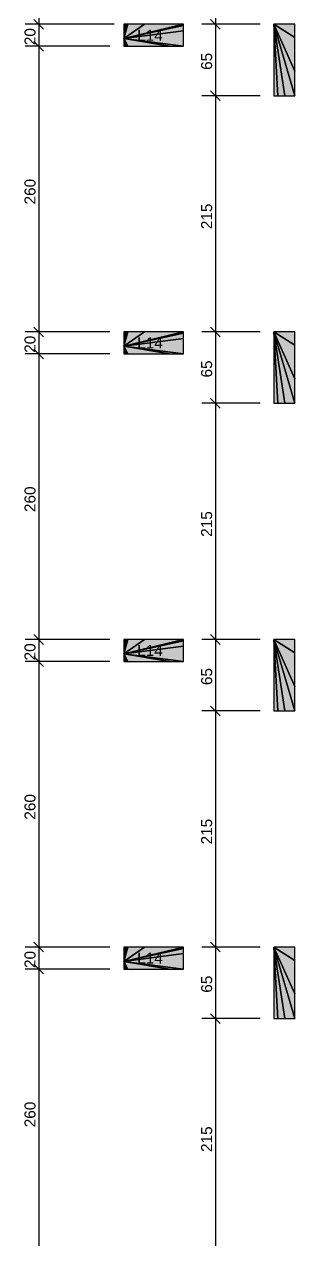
# Model space of a CAD drawing. Extents: x 37185 to 43130, y -8131 to -3926.
# Drawn here: x 37743 to 37907, y -6016 to -5279 of the extents above; entities that cross this region are included whole.
import ezdxf

# ---------------------------------------------------------------- set-up
doc = ezdxf.new("R2010")
doc.units = 0
doc.header["$MEASUREMENT"] = 0
for name, color, linetype in [('52', 3, 'CONTINUOUS'), ('74', 2, 'CONTINUOUS'), ('75', 9, 'CONTINUOUS'), ('96', 252, 'CONTINUOUS')]:
    doc.layers.add(name, color=color, linetype=linetype)
doc.styles.add('TQS_ARIAL', font='arial.ttf')

msp = doc.modelspace()

# ---------------------------------------------------------------- linework, layer by layer
at = {"layer": '52', "linetype": 'Continuous'}
for points in [[(37802.96, -5278.62), (37802.96, -5287.32), (37802.96, -5291.95)], [(37839.27, -5278.62), (37815.56, -5278.62), (37805.56, -5278.62), (37802.96, -5278.62)], [(37839.27, -5291.95), (37839.27, -5282.59), (37839.27, -5279.4), (37839.27, -5278.62)], [(37893.96, -5278.62), (37893.96, -5321.95)], [(37906.63, -5278.62), (37893.96, -5278.62)], [(37906.63, -5321.95), (37906.63, -5307.04), (37906.63, -5286.69), (37906.63, -5278.62)], [(37802.96, -5291.95), (37805.56, -5291.95), (37830.71, -5291.95), (37839.27, -5291.95)], [(37893.96, -5321.95), (37896.32, -5321.95), (37900.68, -5321.95), (37906.63, -5321.95)], [(37802.96, -5465.29), (37802.96, -5473.99), (37802.96, -5478.62)], [(37839.27, -5465.29), (37815.56, -5465.29), (37805.56, -5465.29), (37802.96, -5465.29)], [(37839.27, -5478.62), (37839.27, -5469.25), (37839.27, -5466.06), (37839.27, -5465.29)], [(37893.96, -5465.29), (37893.96, -5508.62)], [(37906.63, -5465.29), (37893.96, -5465.29)], [(37906.63, -5508.62), (37906.63, -5493.71), (37906.63, -5473.36), (37906.63, -5465.29)], [(37802.96, -5478.62), (37805.56, -5478.62), (37830.71, -5478.62), (37839.27, -5478.62)], [(37893.96, -5508.62), (37896.32, -5508.62), (37900.68, -5508.62), (37906.63, -5508.62)], [(37802.96, -5651.95), (37802.96, -5660.65), (37802.96, -5665.29)], [(37839.27, -5651.95), (37815.56, -5651.95), (37805.56, -5651.95), (37802.96, -5651.95)], [(37839.27, -5665.29), (37839.27, -5655.92), (37839.27, -5652.73), (37839.27, -5651.95)], [(37893.96, -5651.95), (37893.96, -5695.29)], [(37906.63, -5651.95), (37893.96, -5651.95)], [(37906.63, -5695.29), (37906.63, -5680.37), (37906.63, -5660.03), (37906.63, -5651.95)], [(37802.96, -5665.29), (37805.56, -5665.29), (37830.71, -5665.29), (37839.27, -5665.29)], [(37893.96, -5695.29), (37896.32, -5695.29), (37900.68, -5695.29), (37906.63, -5695.29)], [(37802.96, -5838.62), (37802.96, -5847.32), (37802.96, -5851.95)], [(37839.27, -5838.62), (37815.56, -5838.62), (37805.56, -5838.62), (37802.96, -5838.62)], [(37839.27, -5851.95), (37839.27, -5842.59), (37839.27, -5839.4), (37839.27, -5838.62)], [(37893.96, -5838.62), (37893.96, -5881.95)], [(37906.63, -5838.62), (37893.96, -5838.62)], [(37906.63, -5881.95), (37906.63, -5867.04), (37906.63, -5846.69), (37906.63, -5838.62)], [(37802.96, -5851.95), (37805.56, -5851.95), (37830.71, -5851.95), (37839.27, -5851.95)], [(37893.96, -5881.95), (37896.32, -5881.95), (37900.68, -5881.95), (37906.63, -5881.95)]]:
    msp.add_lwpolyline(points, dxfattribs=at)
at = {"layer": '75', "linetype": 'Continuous'}
for p, q in [((37751.48, -5096.95), (37751.48, -5286.95)), ((37858.57, -5126.95), (37858.57, -5286.95)), ((37751.48, -5270.29), (37751.48, -5300.29)), ((37858.57, -5270.29), (37858.57, -5330.29)), ((37797.23, -5278.62), (37743.14, -5278.62)), ((37797.23, -5278.62), (37743.14, -5278.62)), ((37748.53, -5275.67), (37754.42, -5281.57)), ((37748.53, -5275.67), (37754.42, -5281.57)), ((37805.56, -5278.62), (37805.56, -5278.62)), ((37805.56, -5278.62), (37805.56, -5278.62)), ((37885.63, -5278.62), (37850.24, -5278.62)), ((37885.63, -5278.62), (37850.24, -5278.62)), ((37855.62, -5275.67), (37861.51, -5281.57)), ((37855.62, -5275.67), (37861.51, -5281.57)), ((37893.96, -5278.62), (37893.96, -5278.62)), ((37893.96, -5278.62), (37893.96, -5278.62)), ((37751.48, -5283.62), (37751.48, -5473.62)), ((37794.63, -5291.95), (37743.14, -5291.95)), ((37794.63, -5291.95), (37743.14, -5291.95)), ((37748.53, -5289.01), (37754.42, -5294.9)), ((37748.53, -5289.01), (37754.42, -5294.9)), ((37802.96, -5291.95), (37802.96, -5291.95)), ((37802.96, -5291.95), (37802.96, -5291.95)), ((37858.57, -5313.62), (37858.57, -5473.62)), ((37885.63, -5321.95), (37850.24, -5321.95)), ((37885.63, -5321.95), (37850.24, -5321.95)), ((37855.62, -5319.01), (37861.51, -5324.9)), ((37855.62, -5319.01), (37861.51, -5324.9)), ((37893.96, -5321.95), (37893.96, -5321.95)), ((37893.96, -5321.95), (37893.96, -5321.95)), ((37751.48, -5456.95), (37751.48, -5486.95)), ((37858.57, -5456.95), (37858.57, -5516.95)), ((37748.53, -5462.34), (37754.42, -5468.23)), ((37748.53, -5462.34), (37754.42, -5468.23)), ((37855.62, -5462.34), (37861.51, -5468.23)), ((37855.62, -5462.34), (37861.51, -5468.23)), ((37794.63, -5465.29), (37743.14, -5465.29)), ((37794.63, -5465.29), (37743.14, -5465.29)), ((37751.48, -5470.29), (37751.48, -5660.29)), ((37802.96, -5465.29), (37802.96, -5465.29)), ((37802.96, -5465.29), (37802.96, -5465.29)), ((37885.63, -5465.29), (37850.24, -5465.29)), ((37885.63, -5465.29), (37850.24, -5465.29)), ((37893.96, -5465.29), (37893.96, -5465.29)), ((37893.96, -5465.29), (37893.96, -5465.29)), ((37794.63, -5478.62), (37743.14, -5478.62)), ((37794.63, -5478.62), (37743.14, -5478.62)), ((37748.53, -5475.67), (37754.42, -5481.57)), ((37748.53, -5475.67), (37754.42, -5481.57)), ((37802.96, -5478.62), (37802.96, -5478.62)), ((37802.96, -5478.62), (37802.96, -5478.62)), ((37858.57, -5500.29), (37858.57, -5660.29)), ((37885.63, -5508.62), (37850.24, -5508.62)), ((37885.63, -5508.62), (37850.24, -5508.62)), ((37855.62, -5505.67), (37861.51, -5511.57)), ((37855.62, -5505.67), (37861.51, -5511.57)), ((37893.96, -5508.62), (37893.96, -5508.62)), ((37893.96, -5508.62), (37893.96, -5508.62)), ((37748.53, -5649.01), (37754.42, -5654.9)), ((37748.53, -5649.01), (37754.42, -5654.9)), ((37751.48, -5643.62), (37751.48, -5673.62)), ((37855.62, -5649.01), (37861.51, -5654.9)), ((37855.62, -5649.01), (37861.51, -5654.9)), ((37858.57, -5643.62), (37858.57, -5703.62)), ((37794.63, -5651.95), (37743.14, -5651.95)), ((37794.63, -5651.95), (37743.14, -5651.95)), ((37751.48, -5656.95), (37751.48, -5846.95)), ((37802.96, -5651.95), (37802.96, -5651.95)), ((37802.96, -5651.95), (37802.96, -5651.95)), ((37885.63, -5651.95), (37850.24, -5651.95)), ((37885.63, -5651.95), (37850.24, -5651.95)), ((37893.96, -5651.95), (37893.96, -5651.95)), ((37893.96, -5651.95), (37893.96, -5651.95)), ((37748.53, -5662.34), (37754.42, -5668.23)), ((37748.53, -5662.34), (37754.42, -5668.23)), ((37794.63, -5665.29), (37743.14, -5665.29)), ((37794.63, -5665.29), (37743.14, -5665.29)), ((37802.96, -5665.29), (37802.96, -5665.29)), ((37802.96, -5665.29), (37802.96, -5665.29)), ((37855.62, -5692.34), (37861.51, -5698.23)), ((37855.62, -5692.34), (37861.51, -5698.23)), ((37858.57, -5686.95), (37858.57, -5846.95)), ((37885.63, -5695.29), (37850.24, -5695.29)), ((37885.63, -5695.29), (37850.24, -5695.29)), ((37893.96, -5695.29), (37893.96, -5695.29)), ((37893.96, -5695.29), (37893.96, -5695.29)), ((37751.48, -5830.29), (37751.48, -5860.29)), ((37858.57, -5830.29), (37858.57, -5890.29)), ((37794.63, -5838.62), (37743.14, -5838.62)), ((37794.63, -5838.62), (37743.14, -5838.62)), ((37748.53, -5835.67), (37754.42, -5841.57)), ((37748.53, -5835.67), (37754.42, -5841.57)), ((37802.96, -5838.62), (37802.96, -5838.62)), ((37802.96, -5838.62), (37802.96, -5838.62)), ((37885.63, -5838.62), (37850.24, -5838.62)), ((37885.63, -5838.62), (37850.24, -5838.62)), ((37855.62, -5835.67), (37861.51, -5841.57)), ((37855.62, -5835.67), (37861.51, -5841.57)), ((37893.96, -5838.62), (37893.96, -5838.62)), ((37893.96, -5838.62), (37893.96, -5838.62)), ((37751.48, -5843.62), (37751.48, -6033.62)), ((37794.63, -5851.95), (37743.14, -5851.95)), ((37794.63, -5851.95), (37743.14, -5851.95)), ((37748.53, -5849.01), (37754.42, -5854.9)), ((37748.53, -5849.01), (37754.42, -5854.9)), ((37802.96, -5851.95), (37802.96, -5851.95)), ((37802.96, -5851.95), (37802.96, -5851.95)), ((37858.57, -5873.62), (37858.57, -6033.62)), ((37885.63, -5881.95), (37850.24, -5881.95)), ((37885.63, -5881.95), (37850.24, -5881.95)), ((37855.62, -5879.01), (37861.51, -5884.9)), ((37855.62, -5879.01), (37861.51, -5884.9)), ((37893.96, -5881.95), (37893.96, -5881.95)), ((37893.96, -5881.95), (37893.96, -5881.95))]:
    msp.add_line(p, q, dxfattribs=at)
at = {"layer": '96', "linetype": 'Continuous'}
for points in [[(37802.96, -5287.32), (37839.27, -5279.4), (37839.27, -5278.62), (37802.96, -5287.32)], [(37802.96, -5287.32), (37839.27, -5278.62), (37815.56, -5278.62), (37802.96, -5287.32)], [(37802.96, -5287.32), (37815.56, -5278.62), (37805.56, -5278.62), (37802.96, -5287.32)], [(37802.96, -5287.32), (37805.56, -5278.62), (37802.96, -5278.62), (37802.96, -5287.32)], [(37802.96, -5287.32), (37839.27, -5282.59), (37839.27, -5279.4), (37802.96, -5287.32)], [(37893.96, -5278.62), (37893.96, -5321.95), (37896.32, -5321.95), (37893.96, -5278.62)], [(37893.96, -5278.62), (37896.32, -5321.95), (37900.68, -5321.95), (37893.96, -5278.62)], [(37893.96, -5278.62), (37900.68, -5321.95), (37906.63, -5321.95), (37893.96, -5278.62)], [(37893.96, -5278.62), (37906.63, -5321.95), (37906.63, -5307.04), (37893.96, -5278.62)], [(37893.96, -5278.62), (37906.63, -5307.04), (37906.63, -5286.69), (37893.96, -5278.62)], [(37893.96, -5278.62), (37906.63, -5286.69), (37906.63, -5278.62), (37893.96, -5278.62)], [(37802.96, -5287.32), (37839.27, -5291.95), (37839.27, -5282.59), (37802.96, -5287.32)], [(37802.96, -5287.32), (37802.96, -5291.95), (37805.56, -5291.95), (37802.96, -5287.32)], [(37802.96, -5287.32), (37805.56, -5291.95), (37830.71, -5291.95), (37802.96, -5287.32)], [(37802.96, -5287.32), (37830.71, -5291.95), (37839.27, -5291.95), (37802.96, -5287.32)], [(37802.96, -5473.99), (37839.27, -5466.06), (37839.27, -5465.29), (37802.96, -5473.99)], [(37802.96, -5473.99), (37839.27, -5465.29), (37815.56, -5465.29), (37802.96, -5473.99)], [(37802.96, -5473.99), (37815.56, -5465.29), (37805.56, -5465.29), (37802.96, -5473.99)], [(37802.96, -5473.99), (37805.56, -5465.29), (37802.96, -5465.29), (37802.96, -5473.99)], [(37802.96, -5473.99), (37839.27, -5469.25), (37839.27, -5466.06), (37802.96, -5473.99)], [(37802.96, -5473.99), (37839.27, -5478.62), (37839.27, -5469.25), (37802.96, -5473.99)], [(37893.96, -5465.29), (37893.96, -5508.62), (37896.32, -5508.62), (37893.96, -5465.29)], [(37893.96, -5465.29), (37896.32, -5508.62), (37900.68, -5508.62), (37893.96, -5465.29)], [(37893.96, -5465.29), (37900.68, -5508.62), (37906.63, -5508.62), (37893.96, -5465.29)], [(37893.96, -5465.29), (37906.63, -5508.62), (37906.63, -5493.71), (37893.96, -5465.29)], [(37893.96, -5465.29), (37906.63, -5493.71), (37906.63, -5473.36), (37893.96, -5465.29)], [(37893.96, -5465.29), (37906.63, -5473.36), (37906.63, -5465.29), (37893.96, -5465.29)], [(37802.96, -5473.99), (37802.96, -5478.62), (37805.56, -5478.62), (37802.96, -5473.99)], [(37802.96, -5473.99), (37805.56, -5478.62), (37830.71, -5478.62), (37802.96, -5473.99)], [(37802.96, -5473.99), (37830.71, -5478.62), (37839.27, -5478.62), (37802.96, -5473.99)], [(37802.96, -5660.65), (37839.27, -5652.73), (37839.27, -5651.95), (37802.96, -5660.65)], [(37802.96, -5660.65), (37839.27, -5651.95), (37815.56, -5651.95), (37802.96, -5660.65)], [(37802.96, -5660.65), (37815.56, -5651.95), (37805.56, -5651.95), (37802.96, -5660.65)], [(37802.96, -5660.65), (37805.56, -5651.95), (37802.96, -5651.95), (37802.96, -5660.65)], [(37802.96, -5660.65), (37839.27, -5655.92), (37839.27, -5652.73), (37802.96, -5660.65)], [(37802.96, -5660.65), (37839.27, -5665.29), (37839.27, -5655.92), (37802.96, -5660.65)], [(37893.96, -5651.95), (37893.96, -5695.29), (37896.32, -5695.29), (37893.96, -5651.95)], [(37893.96, -5651.95), (37896.32, -5695.29), (37900.68, -5695.29), (37893.96, -5651.95)], [(37893.96, -5651.95), (37900.68, -5695.29), (37906.63, -5695.29), (37893.96, -5651.95)], [(37893.96, -5651.95), (37906.63, -5695.29), (37906.63, -5680.37), (37893.96, -5651.95)], [(37893.96, -5651.95), (37906.63, -5680.37), (37906.63, -5660.03), (37893.96, -5651.95)], [(37893.96, -5651.95), (37906.63, -5660.03), (37906.63, -5651.95), (37893.96, -5651.95)], [(37802.96, -5660.65), (37802.96, -5665.29), (37805.56, -5665.29), (37802.96, -5660.65)], [(37802.96, -5660.65), (37805.56, -5665.29), (37830.71, -5665.29), (37802.96, -5660.65)], [(37802.96, -5660.65), (37830.71, -5665.29), (37839.27, -5665.29), (37802.96, -5660.65)], [(37802.96, -5847.32), (37839.27, -5839.4), (37839.27, -5838.62), (37802.96, -5847.32)], [(37802.96, -5847.32), (37839.27, -5838.62), (37815.56, -5838.62), (37802.96, -5847.32)], [(37802.96, -5847.32), (37815.56, -5838.62), (37805.56, -5838.62), (37802.96, -5847.32)], [(37802.96, -5847.32), (37805.56, -5838.62), (37802.96, -5838.62), (37802.96, -5847.32)], [(37802.96, -5847.32), (37839.27, -5842.59), (37839.27, -5839.4), (37802.96, -5847.32)], [(37893.96, -5838.62), (37893.96, -5881.95), (37896.32, -5881.95), (37893.96, -5838.62)], [(37893.96, -5838.62), (37896.32, -5881.95), (37900.68, -5881.95), (37893.96, -5838.62)], [(37893.96, -5838.62), (37900.68, -5881.95), (37906.63, -5881.95), (37893.96, -5838.62)], [(37893.96, -5838.62), (37906.63, -5881.95), (37906.63, -5867.04), (37893.96, -5838.62)], [(37893.96, -5838.62), (37906.63, -5867.04), (37906.63, -5846.69), (37893.96, -5838.62)], [(37893.96, -5838.62), (37906.63, -5846.69), (37906.63, -5838.62), (37893.96, -5838.62)], [(37802.96, -5847.32), (37839.27, -5851.95), (37839.27, -5842.59), (37802.96, -5847.32)], [(37802.96, -5847.32), (37802.96, -5851.95), (37805.56, -5851.95), (37802.96, -5847.32)], [(37802.96, -5847.32), (37805.56, -5851.95), (37830.71, -5851.95), (37802.96, -5847.32)], [(37802.96, -5847.32), (37830.71, -5851.95), (37839.27, -5851.95), (37802.96, -5847.32)]]:
    msp.add_lwpolyline(points, dxfattribs=at)
for points in [[(37802.96, -5287.32), (37839.27, -5279.4), (37839.27, -5278.62)], [(37802.96, -5287.32), (37839.27, -5278.62), (37802.96, -5287.32)], [(37802.96, -5287.32), (37839.27, -5278.62), (37815.56, -5278.62)], [(37802.96, -5287.32), (37815.56, -5278.62), (37802.96, -5287.32)], [(37802.96, -5287.32), (37815.56, -5278.62), (37805.56, -5278.62)], [(37802.96, -5287.32), (37805.56, -5278.62), (37802.96, -5287.32)], [(37802.96, -5287.32), (37805.56, -5278.62), (37802.96, -5278.62)], [(37802.96, -5287.32), (37802.96, -5278.62), (37802.96, -5287.32)], [(37802.96, -5287.32), (37839.27, -5282.59), (37839.27, -5279.4)], [(37802.96, -5287.32), (37839.27, -5279.4), (37802.96, -5287.32)], [(37893.96, -5278.62), (37893.96, -5321.95), (37896.32, -5321.95)], [(37893.96, -5278.62), (37896.32, -5321.95), (37893.96, -5278.62)], [(37893.96, -5278.62), (37896.32, -5321.95), (37900.68, -5321.95)], [(37893.96, -5278.62), (37900.68, -5321.95), (37893.96, -5278.62)], [(37893.96, -5278.62), (37900.68, -5321.95), (37906.63, -5321.95)], [(37893.96, -5278.62), (37906.63, -5321.95), (37893.96, -5278.62)], [(37893.96, -5278.62), (37906.63, -5321.95), (37906.63, -5307.04)], [(37893.96, -5278.62), (37906.63, -5307.04), (37893.96, -5278.62)], [(37893.96, -5278.62), (37906.63, -5307.04), (37906.63, -5286.69)], [(37893.96, -5278.62), (37906.63, -5286.69), (37893.96, -5278.62)], [(37893.96, -5278.62), (37906.63, -5286.69), (37906.63, -5278.62)], [(37893.96, -5278.62), (37906.63, -5278.62), (37893.96, -5278.62)], [(37802.96, -5287.32), (37839.27, -5291.95), (37839.27, -5282.59)], [(37802.96, -5287.32), (37839.27, -5282.59), (37802.96, -5287.32)], [(37802.96, -5287.32), (37802.96, -5291.95), (37805.56, -5291.95)], [(37802.96, -5287.32), (37805.56, -5291.95), (37802.96, -5287.32)], [(37802.96, -5287.32), (37805.56, -5291.95), (37830.71, -5291.95)], [(37802.96, -5287.32), (37830.71, -5291.95), (37802.96, -5287.32)], [(37802.96, -5287.32), (37830.71, -5291.95), (37839.27, -5291.95)], [(37802.96, -5287.32), (37839.27, -5291.95), (37802.96, -5287.32)], [(37802.96, -5473.99), (37839.27, -5466.06), (37839.27, -5465.29)], [(37802.96, -5473.99), (37839.27, -5465.29), (37802.96, -5473.99)], [(37802.96, -5473.99), (37839.27, -5465.29), (37815.56, -5465.29)], [(37802.96, -5473.99), (37815.56, -5465.29), (37802.96, -5473.99)], [(37802.96, -5473.99), (37815.56, -5465.29), (37805.56, -5465.29)], [(37802.96, -5473.99), (37805.56, -5465.29), (37802.96, -5473.99)], [(37802.96, -5473.99), (37805.56, -5465.29), (37802.96, -5465.29)], [(37802.96, -5473.99), (37802.96, -5465.29), (37802.96, -5473.99)], [(37802.96, -5473.99), (37839.27, -5469.25), (37839.27, -5466.06)], [(37802.96, -5473.99), (37839.27, -5466.06), (37802.96, -5473.99)], [(37802.96, -5473.99), (37839.27, -5478.62), (37839.27, -5469.25)], [(37802.96, -5473.99), (37839.27, -5469.25), (37802.96, -5473.99)], [(37893.96, -5465.29), (37893.96, -5508.62), (37896.32, -5508.62)], [(37893.96, -5465.29), (37896.32, -5508.62), (37893.96, -5465.29)], [(37893.96, -5465.29), (37896.32, -5508.62), (37900.68, -5508.62)], [(37893.96, -5465.29), (37900.68, -5508.62), (37893.96, -5465.29)], [(37893.96, -5465.29), (37900.68, -5508.62), (37906.63, -5508.62)], [(37893.96, -5465.29), (37906.63, -5508.62), (37893.96, -5465.29)], [(37893.96, -5465.29), (37906.63, -5508.62), (37906.63, -5493.71)], [(37893.96, -5465.29), (37906.63, -5493.71), (37893.96, -5465.29)], [(37893.96, -5465.29), (37906.63, -5493.71), (37906.63, -5473.36)], [(37893.96, -5465.29), (37906.63, -5473.36), (37893.96, -5465.29)], [(37893.96, -5465.29), (37906.63, -5473.36), (37906.63, -5465.29)], [(37893.96, -5465.29), (37906.63, -5465.29), (37893.96, -5465.29)], [(37802.96, -5473.99), (37802.96, -5478.62), (37805.56, -5478.62)], [(37802.96, -5473.99), (37805.56, -5478.62), (37802.96, -5473.99)], [(37802.96, -5473.99), (37805.56, -5478.62), (37830.71, -5478.62)], [(37802.96, -5473.99), (37830.71, -5478.62), (37802.96, -5473.99)], [(37802.96, -5473.99), (37830.71, -5478.62), (37839.27, -5478.62)], [(37802.96, -5473.99), (37839.27, -5478.62), (37802.96, -5473.99)], [(37802.96, -5660.65), (37839.27, -5652.73), (37839.27, -5651.95)], [(37802.96, -5660.65), (37839.27, -5651.95), (37802.96, -5660.65)], [(37802.96, -5660.65), (37839.27, -5651.95), (37815.56, -5651.95)], [(37802.96, -5660.65), (37815.56, -5651.95), (37802.96, -5660.65)], [(37802.96, -5660.65), (37815.56, -5651.95), (37805.56, -5651.95)], [(37802.96, -5660.65), (37805.56, -5651.95), (37802.96, -5660.65)], [(37802.96, -5660.65), (37805.56, -5651.95), (37802.96, -5651.95)], [(37802.96, -5660.65), (37802.96, -5651.95), (37802.96, -5660.65)], [(37802.96, -5660.65), (37839.27, -5655.92), (37839.27, -5652.73)], [(37802.96, -5660.65), (37839.27, -5652.73), (37802.96, -5660.65)], [(37802.96, -5660.65), (37839.27, -5665.29), (37839.27, -5655.92)], [(37802.96, -5660.65), (37839.27, -5655.92), (37802.96, -5660.65)], [(37893.96, -5651.95), (37893.96, -5695.29), (37896.32, -5695.29)], [(37893.96, -5651.95), (37896.32, -5695.29), (37893.96, -5651.95)], [(37893.96, -5651.95), (37896.32, -5695.29), (37900.68, -5695.29)], [(37893.96, -5651.95), (37900.68, -5695.29), (37893.96, -5651.95)], [(37893.96, -5651.95), (37900.68, -5695.29), (37906.63, -5695.29)], [(37893.96, -5651.95), (37906.63, -5695.29), (37893.96, -5651.95)], [(37893.96, -5651.95), (37906.63, -5695.29), (37906.63, -5680.37)], [(37893.96, -5651.95), (37906.63, -5680.37), (37893.96, -5651.95)], [(37893.96, -5651.95), (37906.63, -5680.37), (37906.63, -5660.03)], [(37893.96, -5651.95), (37906.63, -5660.03), (37893.96, -5651.95)], [(37893.96, -5651.95), (37906.63, -5660.03), (37906.63, -5651.95)], [(37893.96, -5651.95), (37906.63, -5651.95), (37893.96, -5651.95)], [(37802.96, -5660.65), (37802.96, -5665.29), (37805.56, -5665.29)], [(37802.96, -5660.65), (37805.56, -5665.29), (37802.96, -5660.65)], [(37802.96, -5660.65), (37805.56, -5665.29), (37830.71, -5665.29)], [(37802.96, -5660.65), (37830.71, -5665.29), (37802.96, -5660.65)], [(37802.96, -5660.65), (37830.71, -5665.29), (37839.27, -5665.29)], [(37802.96, -5660.65), (37839.27, -5665.29), (37802.96, -5660.65)], [(37802.96, -5847.32), (37839.27, -5839.4), (37839.27, -5838.62)], [(37802.96, -5847.32), (37839.27, -5838.62), (37802.96, -5847.32)], [(37802.96, -5847.32), (37839.27, -5838.62), (37815.56, -5838.62)], [(37802.96, -5847.32), (37815.56, -5838.62), (37802.96, -5847.32)], [(37802.96, -5847.32), (37815.56, -5838.62), (37805.56, -5838.62)], [(37802.96, -5847.32), (37805.56, -5838.62), (37802.96, -5847.32)], [(37802.96, -5847.32), (37805.56, -5838.62), (37802.96, -5838.62)], [(37802.96, -5847.32), (37802.96, -5838.62), (37802.96, -5847.32)], [(37802.96, -5847.32), (37839.27, -5842.59), (37839.27, -5839.4)], [(37802.96, -5847.32), (37839.27, -5839.4), (37802.96, -5847.32)], [(37893.96, -5838.62), (37893.96, -5881.95), (37896.32, -5881.95)], [(37893.96, -5838.62), (37896.32, -5881.95), (37893.96, -5838.62)], [(37893.96, -5838.62), (37896.32, -5881.95), (37900.68, -5881.95)], [(37893.96, -5838.62), (37900.68, -5881.95), (37893.96, -5838.62)], [(37893.96, -5838.62), (37900.68, -5881.95), (37906.63, -5881.95)], [(37893.96, -5838.62), (37906.63, -5881.95), (37893.96, -5838.62)], [(37893.96, -5838.62), (37906.63, -5881.95), (37906.63, -5867.04)], [(37893.96, -5838.62), (37906.63, -5867.04), (37893.96, -5838.62)], [(37893.96, -5838.62), (37906.63, -5867.04), (37906.63, -5846.69)], [(37893.96, -5838.62), (37906.63, -5846.69), (37893.96, -5838.62)], [(37893.96, -5838.62), (37906.63, -5846.69), (37906.63, -5838.62)], [(37893.96, -5838.62), (37906.63, -5838.62), (37893.96, -5838.62)], [(37802.96, -5847.32), (37839.27, -5851.95), (37839.27, -5842.59)], [(37802.96, -5847.32), (37839.27, -5842.59), (37802.96, -5847.32)], [(37802.96, -5847.32), (37802.96, -5851.95), (37805.56, -5851.95)], [(37802.96, -5847.32), (37805.56, -5851.95), (37802.96, -5847.32)], [(37802.96, -5847.32), (37805.56, -5851.95), (37830.71, -5851.95)], [(37802.96, -5847.32), (37830.71, -5851.95), (37802.96, -5847.32)], [(37802.96, -5847.32), (37830.71, -5851.95), (37839.27, -5851.95)], [(37802.96, -5847.32), (37839.27, -5851.95), (37802.96, -5847.32)]]:
    msp.add_solid(points, dxfattribs=at)

# ---------------------------------------------------------------- texts
at = {"layer": '74', "linetype": 'Continuous', "style": 'TQS_ARIAL'}
for p in [(37811.12, -5288.62), (37811.12, -5475.29), (37811.12, -5661.95), (37811.12, -5848.62)]:
    msp.add_text('L14', height=6.667, dxfattribs=at).set_placement(p)
at = {"layer": '75', "linetype": 'Continuous', "style": 'TQS_ARIAL'}
for s, p in [('20', (37749.48, -5291.29)), ('65', (37856.57, -5306.29)), ('260', (37749.48, -5387.95)), ('215', (37856.57, -5402.95)), ('20', (37749.48, -5477.95)), ('65', (37856.57, -5492.95)), ('260', (37749.48, -5574.62)), ('215', (37856.57, -5589.62)), ('20', (37749.48, -5664.62)), ('65', (37856.57, -5679.62)), ('260', (37749.48, -5761.29)), ('215', (37856.57, -5776.29)), ('20', (37749.48, -5851.29)), ('65', (37856.57, -5866.29)), ('260', (37749.48, -5947.95)), ('215', (37856.57, -5962.95))]:
    msp.add_text(s, height=6.667, rotation=90, dxfattribs=at).set_placement(p)

doc.saveas('drawing.dxf')
